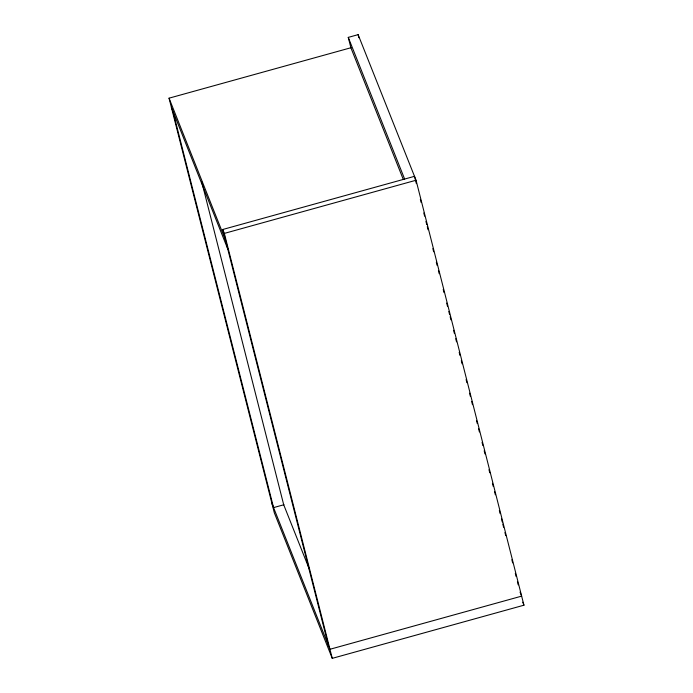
<?xml version="1.0" encoding="UTF-8"?>
<svg xmlns="http://www.w3.org/2000/svg" width="693" height="693" viewBox="0 0 693 693"><rect width="100%" height="100%" fill="white"/><g stroke="black" fill="none" stroke-linecap="round" stroke-linejoin="round"><path stroke-width="1.04" d="M403.265 179.374L350.883 47.748L348.258 37.387L358.125 34.65L416.06 180.241L523.951 605.197L332.25 658.35L274.307 512.759L169.049 98.172L351.377 47.618M328.387 645.365L222.791 229.478L414.501 176.325L416.363 183.654M222.791 229.478L224.35 233.402L416.06 180.241M283.983 504.721L273.562 507.605L172.912 111.157M348.258 37.387L404.634 179.054M520.053 592.108L521.647 596.127L329.946 649.28L272.002 503.69M522.756 602.182L523.951 605.197M169.049 98.172L225.424 239.847M171.353 107.242L227.728 248.908M309.321 569.144L283.714 504.799L201.698 181.765M420.348 199.367L421.153 202.512M423.813 212.985L424.61 216.129M425.935 221.37L426.732 224.506M427.269 226.602L428.066 229.747M432.856 248.605L433.653 251.75M436.313 262.223L437.11 265.367M438.435 270.599L439.232 273.744M443.225 289.457L444.022 292.602M446.682 303.075L447.479 306.219M448.813 311.46L449.61 314.605M450.138 316.692L450.935 319.837M453.594 330.31L454.4 333.454M455.725 338.695L456.522 341.84M459.182 352.313L459.979 355.457M461.313 360.689L462.11 363.834M466.103 379.547L466.9 382.692M469.559 393.165L470.356 396.309M471.682 401.55L472.479 404.695M476.472 420.408L477.269 423.544M478.603 428.785L479.4 431.93M482.059 442.403L482.856 445.547M484.182 450.788L484.979 453.924M488.972 469.637L489.769 472.782M492.428 483.255L493.225 486.399M494.559 491.64L495.356 494.785M499.341 510.498L500.147 513.634M501.472 518.875L502.269 522.02M502.806 524.116L503.603 527.252M504.928 532.493L505.725 535.637M511.85 559.727L512.647 562.872M515.306 573.345L516.103 576.489M517.428 581.73L518.225 584.875M358.125 34.65L358.913 37.76M224.35 233.402L332.25 658.35"/></g></svg>
